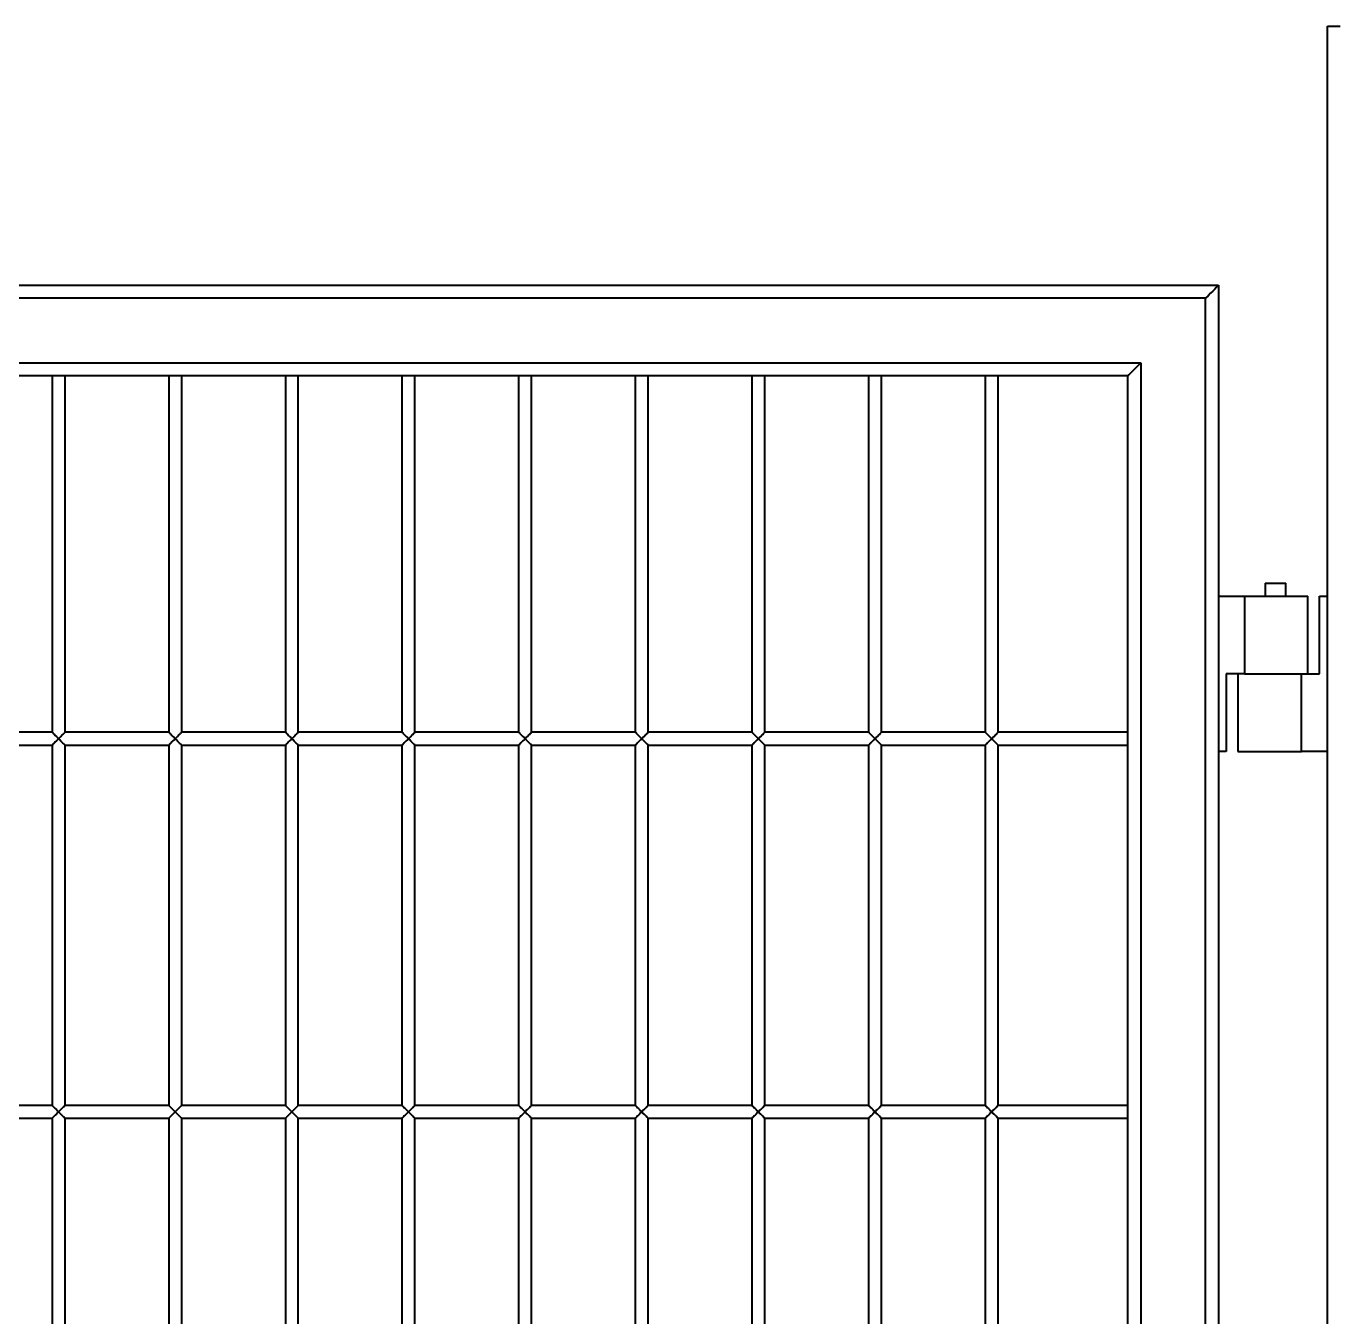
# Model space of a CAD drawing. Header units: millimetres. Extents: x 0 to 297, y 0 to 210.
# Drawn here: x 221.68 to 226.73, y 170.78 to 175.76 of the extents above; entities that cross this region are included whole.
import ezdxf

# ---------------------------------------------------------------- set-up
doc = ezdxf.new("R2010")
doc.units = ezdxf.units.MM
doc.layers.add('轮廓实线层', color=7, linetype='Continuous', lineweight=40)

msp = doc.modelspace()

# ---------------------------------------------------------------- linework, layer by layer
at = {"layer": '轮廓实线层', "color": 7, "linetype": 'Continuous', "lineweight": 40}
for p, q in [((226.7048, 155.7603), (226.7048, 175.7603)), ((226.7048, 175.7603), (226.7548, 175.7603)), ((217.7248, 174.7603), (226.2848, 174.7603)), ((226.2848, 174.7603), (226.2848, 156.7603)), ((226.2348, 174.7103), (217.7748, 174.7103)), ((226.2348, 156.8103), (226.2348, 174.7103)), ((218.0248, 174.4603), (225.9848, 174.4603)), ((225.9848, 174.4603), (225.9848, 157.0603)), ((225.9348, 174.4103), (218.0748, 174.4103)), ((221.7848, 174.4103), (221.7848, 173.0353)), ((221.8348, 173.0353), (221.8348, 174.4103)), ((222.2348, 174.4103), (222.2348, 173.0353)), ((222.2848, 173.0353), (222.2848, 174.4103)), ((222.6848, 174.4103), (222.6848, 173.0353)), ((222.7348, 173.0353), (222.7348, 174.4103)), ((223.1348, 174.4103), (223.1348, 173.0353)), ((223.1848, 173.0353), (223.1848, 174.4103)), ((223.5848, 174.4103), (223.5848, 173.0353)), ((223.6348, 173.0353), (223.6348, 174.4103)), ((224.0348, 174.4103), (224.0348, 173.0353)), ((224.0848, 173.0353), (224.0848, 174.4103)), ((224.4848, 174.4103), (224.4848, 173.0353)), ((224.5348, 173.0353), (224.5348, 174.4103)), ((224.9348, 174.4103), (224.9348, 173.0353)), ((224.9848, 173.0353), (224.9848, 174.4103)), ((225.3848, 174.4103), (225.3848, 173.0353)), ((225.4348, 173.0353), (225.4348, 174.4103)), ((225.9348, 157.1103), (225.9348, 174.4103)), ((226.4648, 173.6103), (226.4648, 173.5603)), ((226.4648, 173.6103), (226.5448, 173.6103)), ((226.5448, 173.5603), (226.5448, 173.6103)), ((226.2848, 173.5603), (226.3848, 173.5603)), ((226.3848, 173.5603), (226.6298, 173.5603)), ((226.3848, 173.5603), (226.3848, 173.2603)), ((226.6298, 173.2603), (226.6298, 173.5603)), ((226.6748, 173.2603), (226.6748, 173.5603)), ((226.6748, 173.5603), (226.7048, 173.5603)), ((226.3148, 173.2603), (226.3148, 172.9603)), ((226.3848, 173.2603), (226.3148, 173.2603)), ((226.3598, 173.2603), (226.3598, 172.9603)), ((226.3848, 173.2603), (226.4948, 173.2603)), ((226.4948, 173.2603), (226.6048, 173.2603)), ((226.6048, 172.9603), (226.6048, 173.2603)), ((226.6048, 173.2603), (226.6748, 173.2603)), ((221.7848, 173.0353), (221.3848, 173.0353)), ((222.2348, 173.0353), (221.8348, 173.0353)), ((222.6848, 173.0353), (222.2848, 173.0353)), ((223.1348, 173.0353), (222.7348, 173.0353)), ((223.5848, 173.0353), (223.1848, 173.0353)), ((224.0348, 173.0353), (223.6348, 173.0353)), ((224.4848, 173.0353), (224.0848, 173.0353)), ((224.9348, 173.0353), (224.5348, 173.0353)), ((225.3848, 173.0353), (224.9848, 173.0353)), ((225.9348, 173.0353), (225.4348, 173.0353)), ((221.3848, 172.9853), (221.7848, 172.9853)), ((221.7848, 172.9853), (221.7848, 171.5953)), ((221.8348, 171.5953), (221.8348, 172.9853)), ((221.8348, 172.9853), (222.2348, 172.9853)), ((222.2348, 172.9853), (222.2348, 171.5953)), ((222.2848, 171.5953), (222.2848, 172.9853)), ((222.2848, 172.9853), (222.6848, 172.9853)), ((222.6848, 172.9853), (222.6848, 171.5953)), ((222.7348, 171.5953), (222.7348, 172.9853)), ((222.7348, 172.9853), (223.1348, 172.9853)), ((223.1348, 172.9853), (223.1348, 171.5953)), ((223.1848, 171.5953), (223.1848, 172.9853)), ((223.1848, 172.9853), (223.5848, 172.9853)), ((223.5848, 172.9853), (223.5848, 171.5953)), ((223.6348, 171.5953), (223.6348, 172.9853)), ((223.6348, 172.9853), (224.0348, 172.9853)), ((224.0348, 172.9853), (224.0348, 171.5953)), ((224.0848, 171.5953), (224.0848, 172.9853)), ((224.0848, 172.9853), (224.4848, 172.9853)), ((224.4848, 172.9853), (224.4848, 171.5953)), ((224.5348, 171.5953), (224.5348, 172.9853)), ((224.5348, 172.9853), (224.9348, 172.9853)), ((224.9348, 172.9853), (224.9348, 171.5953)), ((224.9848, 171.5953), (224.9848, 172.9853)), ((224.9848, 172.9853), (225.3848, 172.9853)), ((225.3848, 172.9853), (225.3848, 171.5953)), ((225.4348, 172.9853), (225.9348, 172.9853)), ((225.4348, 171.5953), (225.4348, 172.9853)), ((226.3148, 172.9603), (226.2848, 172.9603)), ((226.3598, 172.9603), (226.6048, 172.9603)), ((226.7048, 172.9603), (226.6048, 172.9603)), ((221.7848, 171.5953), (221.3848, 171.5953)), ((222.2348, 171.5953), (221.8348, 171.5953)), ((222.6848, 171.5953), (222.2848, 171.5953)), ((223.1348, 171.5953), (222.7348, 171.5953)), ((223.5848, 171.5953), (223.1848, 171.5953)), ((224.0348, 171.5953), (223.6348, 171.5953)), ((224.4848, 171.5953), (224.0848, 171.5953)), ((224.9348, 171.5953), (224.5348, 171.5953)), ((225.3848, 171.5953), (224.9848, 171.5953)), ((225.9348, 171.5953), (225.4348, 171.5953)), ((221.3848, 171.5453), (221.7848, 171.5453)), ((221.7848, 171.5453), (221.7848, 170.1553)), ((221.8348, 170.1553), (221.8348, 171.5453)), ((221.8348, 171.5453), (222.2348, 171.5453)), ((222.2348, 171.5453), (222.2348, 170.1553)), ((222.2848, 170.1553), (222.2848, 171.5453)), ((222.2848, 171.5453), (222.6848, 171.5453)), ((222.6848, 171.5453), (222.6848, 170.1553)), ((222.7348, 170.1553), (222.7348, 171.5453)), ((222.7348, 171.5453), (223.1348, 171.5453)), ((223.1348, 171.5453), (223.1348, 170.1553)), ((223.1848, 170.1553), (223.1848, 171.5453)), ((223.1848, 171.5453), (223.5848, 171.5453)), ((223.5848, 171.5453), (223.5848, 170.1553)), ((223.6348, 170.1553), (223.6348, 171.5453)), ((223.6348, 171.5453), (224.0348, 171.5453)), ((224.0348, 171.5453), (224.0348, 170.1553)), ((224.0848, 170.1553), (224.0848, 171.5453)), ((224.0848, 171.5453), (224.4848, 171.5453)), ((224.4848, 171.5453), (224.4848, 170.1553)), ((224.5348, 170.1553), (224.5348, 171.5453)), ((224.5348, 171.5453), (224.9348, 171.5453)), ((224.9348, 171.5453), (224.9348, 170.1553)), ((224.9848, 170.1553), (224.9848, 171.5453)), ((224.9848, 171.5453), (225.3848, 171.5453)), ((225.3848, 171.5453), (225.3848, 170.1553)), ((225.4348, 171.5453), (225.9348, 171.5453)), ((225.4348, 170.1553), (225.4348, 171.5453))]:
    msp.add_line(p, q, dxfattribs=at)
at = {"layer": '轮廓实线层', "color": 7, "linetype": 'Continuous', "lineweight": 40, "flags": 128}
for points in [[(226.2848, 174.7603), (226.2839, 174.7593), (226.281, 174.7565), (226.2764, 174.7518), (226.2702, 174.7456), (226.2626, 174.738), (226.254, 174.7294), (226.2446, 174.72), (226.2348, 174.7103)], [(225.9848, 174.4603), (225.9751, 174.4505), (225.9657, 174.4411), (225.957, 174.4325), (225.9495, 174.4249), (225.9432, 174.4187), (225.9386, 174.4141), (225.9358, 174.4112), (225.9348, 174.4103)], [(221.7848, 173.0353), (221.7852, 173.0349), (221.7863, 173.0338), (221.7882, 173.0319), (221.7907, 173.0294), (221.7938, 173.0263), (221.7973, 173.0228), (221.8013, 173.0188), (221.8055, 173.0146), (221.8098, 173.0103)], [(221.8098, 173.0103), (221.8055, 173.0059), (221.8013, 173.0017), (221.7973, 172.9978), (221.7938, 172.9942), (221.7907, 172.9911), (221.7882, 172.9886), (221.7863, 172.9868), (221.7852, 172.9856), (221.7848, 172.9853)], [(221.8098, 173.0103), (221.8144, 173.0149), (221.8189, 173.0193), (221.823, 173.0234), (221.8267, 173.0271), (221.8298, 173.0302), (221.8322, 173.0326), (221.8339, 173.0343), (221.8347, 173.0352), (221.8348, 173.0353)], [(221.8348, 172.9853), (221.8347, 172.9854), (221.8339, 172.9862), (221.8322, 172.9879), (221.8298, 172.9903), (221.8267, 172.9934), (221.823, 172.9971), (221.8189, 173.0012), (221.8144, 173.0057), (221.8098, 173.0103)], [(222.2348, 173.0353), (222.2352, 173.0349), (222.2363, 173.0338), (222.2382, 173.0319), (222.2407, 173.0294), (222.2438, 173.0263), (222.2473, 173.0228), (222.2513, 173.0188), (222.2555, 173.0146), (222.2598, 173.0103)], [(222.2598, 173.0103), (222.2555, 173.0059), (222.2513, 173.0017), (222.2473, 172.9978), (222.2438, 172.9942), (222.2407, 172.9911), (222.2382, 172.9886), (222.2363, 172.9868), (222.2352, 172.9856), (222.2348, 172.9853)], [(222.2598, 173.0103), (222.2644, 173.0149), (222.2689, 173.0193), (222.273, 173.0234), (222.2767, 173.0271), (222.2798, 173.0302), (222.2822, 173.0326), (222.2839, 173.0343), (222.2847, 173.0352), (222.2848, 173.0353)], [(222.2848, 172.9853), (222.2847, 172.9854), (222.2839, 172.9862), (222.2822, 172.9879), (222.2798, 172.9903), (222.2767, 172.9934), (222.273, 172.9971), (222.2689, 173.0012), (222.2644, 173.0057), (222.2598, 173.0103)], [(222.6848, 173.0353), (222.6852, 173.0349), (222.6863, 173.0338), (222.6882, 173.0319), (222.6907, 173.0294), (222.6938, 173.0263), (222.6973, 173.0228), (222.7013, 173.0188), (222.7055, 173.0146), (222.7098, 173.0103)], [(222.7098, 173.0103), (222.7055, 173.0059), (222.7013, 173.0017), (222.6973, 172.9978), (222.6938, 172.9942), (222.6907, 172.9911), (222.6882, 172.9886), (222.6863, 172.9868), (222.6852, 172.9856), (222.6848, 172.9853)], [(222.7098, 173.0103), (222.7144, 173.0149), (222.7189, 173.0193), (222.723, 173.0234), (222.7267, 173.0271), (222.7298, 173.0302), (222.7322, 173.0326), (222.7339, 173.0343), (222.7347, 173.0352), (222.7348, 173.0353)], [(222.7348, 172.9853), (222.7347, 172.9854), (222.7339, 172.9862), (222.7322, 172.9879), (222.7298, 172.9903), (222.7267, 172.9934), (222.723, 172.9971), (222.7189, 173.0012), (222.7144, 173.0057), (222.7098, 173.0103)], [(223.1348, 173.0353), (223.1352, 173.0349), (223.1363, 173.0338), (223.1382, 173.0319), (223.1407, 173.0294), (223.1438, 173.0263), (223.1473, 173.0228), (223.1513, 173.0188), (223.1555, 173.0146), (223.1598, 173.0103)], [(223.1598, 173.0103), (223.1555, 173.0059), (223.1513, 173.0017), (223.1473, 172.9978), (223.1438, 172.9942), (223.1407, 172.9911), (223.1382, 172.9886), (223.1363, 172.9868), (223.1352, 172.9856), (223.1348, 172.9853)], [(223.1598, 173.0103), (223.1644, 173.0149), (223.1689, 173.0193), (223.173, 173.0234), (223.1767, 173.0271), (223.1798, 173.0302), (223.1822, 173.0326), (223.1839, 173.0343), (223.1847, 173.0352), (223.1848, 173.0353)], [(223.1848, 172.9853), (223.1847, 172.9854), (223.1839, 172.9862), (223.1822, 172.9879), (223.1798, 172.9903), (223.1767, 172.9934), (223.173, 172.9971), (223.1689, 173.0012), (223.1644, 173.0057), (223.1598, 173.0103)], [(223.5848, 173.0353), (223.5852, 173.0349), (223.5863, 173.0338), (223.5882, 173.0319), (223.5907, 173.0294), (223.5938, 173.0263), (223.5973, 173.0228), (223.6013, 173.0188), (223.6055, 173.0146), (223.6098, 173.0103)], [(223.6098, 173.0103), (223.6055, 173.0059), (223.6013, 173.0017), (223.5973, 172.9978), (223.5938, 172.9942), (223.5907, 172.9911), (223.5882, 172.9886), (223.5863, 172.9868), (223.5852, 172.9856), (223.5848, 172.9853)], [(223.6098, 173.0103), (223.6144, 173.0149), (223.6189, 173.0193), (223.623, 173.0234), (223.6267, 173.0271), (223.6298, 173.0302), (223.6322, 173.0326), (223.6339, 173.0343), (223.6347, 173.0352), (223.6348, 173.0353)], [(223.6348, 172.9853), (223.6347, 172.9854), (223.6339, 172.9862), (223.6322, 172.9879), (223.6298, 172.9903), (223.6267, 172.9934), (223.623, 172.9971), (223.6189, 173.0012), (223.6144, 173.0057), (223.6098, 173.0103)], [(224.0348, 173.0353), (224.0352, 173.0349), (224.0363, 173.0338), (224.0382, 173.0319), (224.0407, 173.0294), (224.0438, 173.0263), (224.0473, 173.0228), (224.0513, 173.0188), (224.0555, 173.0146), (224.0598, 173.0103)], [(224.0598, 173.0103), (224.0555, 173.0059), (224.0513, 173.0017), (224.0473, 172.9978), (224.0438, 172.9942), (224.0407, 172.9911), (224.0382, 172.9886), (224.0363, 172.9868), (224.0352, 172.9856), (224.0348, 172.9853)], [(224.0598, 173.0103), (224.0644, 173.0149), (224.0689, 173.0193), (224.073, 173.0234), (224.0767, 173.0271), (224.0798, 173.0302), (224.0822, 173.0326), (224.0839, 173.0343), (224.0847, 173.0352), (224.0848, 173.0353)], [(224.0848, 172.9853), (224.0847, 172.9854), (224.0839, 172.9862), (224.0822, 172.9879), (224.0798, 172.9903), (224.0767, 172.9934), (224.073, 172.9971), (224.0689, 173.0012), (224.0644, 173.0057), (224.0598, 173.0103)], [(224.4848, 173.0353), (224.4852, 173.0349), (224.4863, 173.0338), (224.4882, 173.0319), (224.4907, 173.0294), (224.4938, 173.0263), (224.4973, 173.0228), (224.5013, 173.0188), (224.5055, 173.0146), (224.5098, 173.0103)], [(224.5098, 173.0103), (224.5055, 173.0059), (224.5013, 173.0017), (224.4973, 172.9978), (224.4938, 172.9942), (224.4907, 172.9911), (224.4882, 172.9886), (224.4863, 172.9868), (224.4852, 172.9856), (224.4848, 172.9853)], [(224.5098, 173.0103), (224.5144, 173.0149), (224.5189, 173.0193), (224.523, 173.0234), (224.5267, 173.0271), (224.5298, 173.0302), (224.5322, 173.0326), (224.5339, 173.0343), (224.5347, 173.0352), (224.5348, 173.0353)], [(224.5348, 172.9853), (224.5347, 172.9854), (224.5339, 172.9862), (224.5322, 172.9879), (224.5298, 172.9903), (224.5267, 172.9934), (224.523, 172.9971), (224.5189, 173.0012), (224.5144, 173.0057), (224.5098, 173.0103)], [(224.9348, 173.0353), (224.9352, 173.0349), (224.9363, 173.0338), (224.9382, 173.0319), (224.9407, 173.0294), (224.9438, 173.0263), (224.9473, 173.0228), (224.9513, 173.0188), (224.9555, 173.0146), (224.9598, 173.0103)], [(224.9598, 173.0103), (224.9555, 173.0059), (224.9513, 173.0017), (224.9473, 172.9978), (224.9438, 172.9942), (224.9407, 172.9911), (224.9382, 172.9886), (224.9363, 172.9868), (224.9352, 172.9856), (224.9348, 172.9853)], [(224.9598, 173.0103), (224.9644, 173.0149), (224.9689, 173.0193), (224.973, 173.0234), (224.9767, 173.0271), (224.9798, 173.0302), (224.9822, 173.0326), (224.9839, 173.0343), (224.9847, 173.0352), (224.9848, 173.0353)], [(224.9848, 172.9853), (224.9847, 172.9854), (224.9839, 172.9862), (224.9822, 172.9879), (224.9798, 172.9903), (224.9767, 172.9934), (224.973, 172.9971), (224.9689, 173.0012), (224.9644, 173.0057), (224.9598, 173.0103)], [(225.3848, 173.0353), (225.3852, 173.0349), (225.3863, 173.0338), (225.3882, 173.0319), (225.3907, 173.0294), (225.3938, 173.0263), (225.3973, 173.0228), (225.4013, 173.0188), (225.4055, 173.0146), (225.4098, 173.0103)], [(225.4098, 173.0103), (225.4055, 173.0059), (225.4013, 173.0017), (225.3973, 172.9978), (225.3938, 172.9942), (225.3907, 172.9911), (225.3882, 172.9886), (225.3863, 172.9868), (225.3852, 172.9856), (225.3848, 172.9853)], [(225.4098, 173.0103), (225.4144, 173.0149), (225.4189, 173.0193), (225.423, 173.0234), (225.4267, 173.0271), (225.4298, 173.0302), (225.4322, 173.0326), (225.4339, 173.0343), (225.4347, 173.0352), (225.4348, 173.0353)], [(225.4348, 172.9853), (225.4347, 172.9854), (225.4339, 172.9862), (225.4322, 172.9879), (225.4298, 172.9903), (225.4267, 172.9934), (225.423, 172.9971), (225.4189, 173.0012), (225.4144, 173.0057), (225.4098, 173.0103)], [(221.7848, 171.5953), (221.7852, 171.5949), (221.7863, 171.5938), (221.7882, 171.5919), (221.7907, 171.5894), (221.7938, 171.5863), (221.7973, 171.5828), (221.8013, 171.5788), (221.8055, 171.5746), (221.8098, 171.5703)], [(221.8098, 171.5703), (221.8144, 171.5749), (221.8189, 171.5793), (221.823, 171.5834), (221.8267, 171.5871), (221.8298, 171.5902), (221.8322, 171.5926), (221.8339, 171.5943), (221.8347, 171.5952), (221.8348, 171.5953)], [(222.2348, 171.5953), (222.2352, 171.5949), (222.2363, 171.5938), (222.2382, 171.5919), (222.2407, 171.5894), (222.2438, 171.5863), (222.2473, 171.5828), (222.2513, 171.5788), (222.2555, 171.5746), (222.2598, 171.5703)], [(222.2598, 171.5703), (222.2644, 171.5749), (222.2689, 171.5793), (222.273, 171.5834), (222.2767, 171.5871), (222.2798, 171.5902), (222.2822, 171.5926), (222.2839, 171.5943), (222.2847, 171.5952), (222.2848, 171.5953)], [(222.6848, 171.5953), (222.6852, 171.5949), (222.6863, 171.5938), (222.6882, 171.5919), (222.6907, 171.5894), (222.6938, 171.5863), (222.6973, 171.5828), (222.7013, 171.5788), (222.7055, 171.5746), (222.7098, 171.5703)], [(222.7098, 171.5703), (222.7144, 171.5749), (222.7189, 171.5793), (222.723, 171.5834), (222.7267, 171.5871), (222.7298, 171.5902), (222.7322, 171.5926), (222.7339, 171.5943), (222.7347, 171.5952), (222.7348, 171.5953)], [(223.1348, 171.5953), (223.1352, 171.5949), (223.1363, 171.5938), (223.1382, 171.5919), (223.1407, 171.5894), (223.1438, 171.5863), (223.1473, 171.5828), (223.1513, 171.5788), (223.1555, 171.5746), (223.1598, 171.5703)], [(223.1598, 171.5703), (223.1644, 171.5749), (223.1689, 171.5793), (223.173, 171.5834), (223.1767, 171.5871), (223.1798, 171.5902), (223.1822, 171.5926), (223.1839, 171.5943), (223.1847, 171.5952), (223.1848, 171.5953)], [(223.5848, 171.5953), (223.5852, 171.5949), (223.5863, 171.5938), (223.5882, 171.5919), (223.5907, 171.5894), (223.5938, 171.5863), (223.5973, 171.5828), (223.6013, 171.5788), (223.6055, 171.5746), (223.6098, 171.5703)], [(223.6098, 171.5703), (223.6144, 171.5749), (223.6189, 171.5793), (223.623, 171.5834), (223.6267, 171.5871), (223.6298, 171.5902), (223.6322, 171.5926), (223.6339, 171.5943), (223.6347, 171.5952), (223.6348, 171.5953)], [(224.0348, 171.5953), (224.0352, 171.5949), (224.0363, 171.5938), (224.0382, 171.5919), (224.0407, 171.5894), (224.0438, 171.5863), (224.0473, 171.5828), (224.0513, 171.5788), (224.0555, 171.5746), (224.0598, 171.5703)], [(224.0598, 171.5703), (224.0644, 171.5749), (224.0689, 171.5793), (224.073, 171.5834), (224.0767, 171.5871), (224.0798, 171.5902), (224.0822, 171.5926), (224.0839, 171.5943), (224.0847, 171.5952), (224.0848, 171.5953)], [(224.4848, 171.5953), (224.4852, 171.5949), (224.4863, 171.5938), (224.4882, 171.5919), (224.4907, 171.5894), (224.4938, 171.5863), (224.4973, 171.5828), (224.5013, 171.5788), (224.5055, 171.5746), (224.5098, 171.5703)], [(224.5098, 171.5703), (224.5144, 171.5749), (224.5189, 171.5793), (224.523, 171.5834), (224.5267, 171.5871), (224.5298, 171.5902), (224.5322, 171.5926), (224.5339, 171.5943), (224.5347, 171.5952), (224.5348, 171.5953)], [(224.9348, 171.5953), (224.9352, 171.5949), (224.9363, 171.5938), (224.9382, 171.5919), (224.9407, 171.5894), (224.9438, 171.5863), (224.9473, 171.5828), (224.9513, 171.5788), (224.9555, 171.5746), (224.9598, 171.5703)], [(224.9598, 171.5703), (224.9644, 171.5749), (224.9689, 171.5793), (224.973, 171.5834), (224.9767, 171.5871), (224.9798, 171.5902), (224.9822, 171.5926), (224.9839, 171.5943), (224.9847, 171.5952), (224.9848, 171.5953)], [(225.3848, 171.5953), (225.3852, 171.5949), (225.3863, 171.5938), (225.3882, 171.5919), (225.3907, 171.5894), (225.3938, 171.5863), (225.3973, 171.5828), (225.4013, 171.5788), (225.4055, 171.5746), (225.4098, 171.5703)], [(225.4098, 171.5703), (225.4144, 171.5749), (225.4189, 171.5793), (225.423, 171.5834), (225.4267, 171.5871), (225.4298, 171.5902), (225.4322, 171.5926), (225.4339, 171.5943), (225.4347, 171.5952), (225.4348, 171.5953)], [(221.8098, 171.5703), (221.8055, 171.5659), (221.8013, 171.5617), (221.7973, 171.5578), (221.7938, 171.5542), (221.7907, 171.5511), (221.7882, 171.5486), (221.7863, 171.5468), (221.7852, 171.5456), (221.7848, 171.5453)], [(221.8348, 171.5453), (221.8347, 171.5454), (221.8339, 171.5462), (221.8322, 171.5479), (221.8298, 171.5503), (221.8267, 171.5534), (221.823, 171.5571), (221.8189, 171.5612), (221.8144, 171.5657), (221.8098, 171.5703)], [(222.2598, 171.5703), (222.2555, 171.5659), (222.2513, 171.5617), (222.2473, 171.5578), (222.2438, 171.5542), (222.2407, 171.5511), (222.2382, 171.5486), (222.2363, 171.5468), (222.2352, 171.5456), (222.2348, 171.5453)], [(222.2848, 171.5453), (222.2847, 171.5454), (222.2839, 171.5462), (222.2822, 171.5479), (222.2798, 171.5503), (222.2767, 171.5534), (222.273, 171.5571), (222.2689, 171.5612), (222.2644, 171.5657), (222.2598, 171.5703)], [(222.7098, 171.5703), (222.7055, 171.5659), (222.7013, 171.5617), (222.6973, 171.5578), (222.6938, 171.5542), (222.6907, 171.5511), (222.6882, 171.5486), (222.6863, 171.5468), (222.6852, 171.5456), (222.6848, 171.5453)], [(222.7348, 171.5453), (222.7347, 171.5454), (222.7339, 171.5462), (222.7322, 171.5479), (222.7298, 171.5503), (222.7267, 171.5534), (222.723, 171.5571), (222.7189, 171.5612), (222.7144, 171.5657), (222.7098, 171.5703)], [(223.1598, 171.5703), (223.1555, 171.5659), (223.1513, 171.5617), (223.1473, 171.5578), (223.1438, 171.5542), (223.1407, 171.5511), (223.1382, 171.5486), (223.1363, 171.5468), (223.1352, 171.5456), (223.1348, 171.5453)], [(223.1848, 171.5453), (223.1847, 171.5454), (223.1839, 171.5462), (223.1822, 171.5479), (223.1798, 171.5503), (223.1767, 171.5534), (223.173, 171.5571), (223.1689, 171.5612), (223.1644, 171.5657), (223.1598, 171.5703)], [(223.6098, 171.5703), (223.6055, 171.5659), (223.6013, 171.5617), (223.5973, 171.5578), (223.5938, 171.5542), (223.5907, 171.5511), (223.5882, 171.5486), (223.5863, 171.5468), (223.5852, 171.5456), (223.5848, 171.5453)], [(223.6348, 171.5453), (223.6347, 171.5454), (223.6339, 171.5462), (223.6322, 171.5479), (223.6298, 171.5503), (223.6267, 171.5534), (223.623, 171.5571), (223.6189, 171.5612), (223.6144, 171.5657), (223.6098, 171.5703)], [(224.0598, 171.5703), (224.0555, 171.5659), (224.0513, 171.5617), (224.0473, 171.5578), (224.0438, 171.5542), (224.0407, 171.5511), (224.0382, 171.5486), (224.0363, 171.5468), (224.0352, 171.5456), (224.0348, 171.5453)], [(224.0848, 171.5453), (224.0847, 171.5454), (224.0839, 171.5462), (224.0822, 171.5479), (224.0798, 171.5503), (224.0767, 171.5534), (224.073, 171.5571), (224.0689, 171.5612), (224.0644, 171.5657), (224.0598, 171.5703)], [(224.5098, 171.5703), (224.5055, 171.5659), (224.5013, 171.5617), (224.4973, 171.5578), (224.4938, 171.5542), (224.4907, 171.5511), (224.4882, 171.5486), (224.4863, 171.5468), (224.4852, 171.5456), (224.4848, 171.5453)], [(224.5348, 171.5453), (224.5347, 171.5454), (224.5339, 171.5462), (224.5322, 171.5479), (224.5298, 171.5503), (224.5267, 171.5534), (224.523, 171.5571), (224.5189, 171.5612), (224.5144, 171.5657), (224.5098, 171.5703)], [(224.9598, 171.5703), (224.9555, 171.5659), (224.9513, 171.5617), (224.9473, 171.5578), (224.9438, 171.5542), (224.9407, 171.5511), (224.9382, 171.5486), (224.9363, 171.5468), (224.9352, 171.5456), (224.9348, 171.5453)], [(224.9848, 171.5453), (224.9847, 171.5454), (224.9839, 171.5462), (224.9822, 171.5479), (224.9798, 171.5503), (224.9767, 171.5534), (224.973, 171.5571), (224.9689, 171.5612), (224.9644, 171.5657), (224.9598, 171.5703)], [(225.4098, 171.5703), (225.4055, 171.5659), (225.4013, 171.5617), (225.3973, 171.5578), (225.3938, 171.5542), (225.3907, 171.5511), (225.3882, 171.5486), (225.3863, 171.5468), (225.3852, 171.5456), (225.3848, 171.5453)], [(225.4348, 171.5453), (225.4347, 171.5454), (225.4339, 171.5462), (225.4322, 171.5479), (225.4298, 171.5503), (225.4267, 171.5534), (225.423, 171.5571), (225.4189, 171.5612), (225.4144, 171.5657), (225.4098, 171.5703)]]:
    msp.add_lwpolyline(points, dxfattribs=at)

doc.saveas('drawing.dxf')
